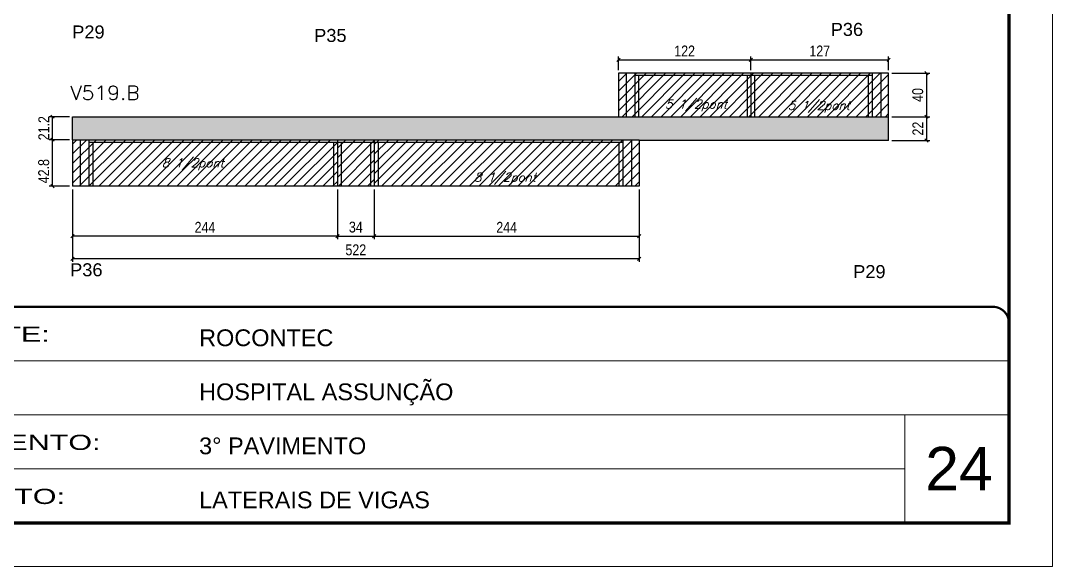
# Model space of a CAD drawing. Extents: x -21493 to -15213, y -12134 to 11887.
# Drawn here: x -16191 to -15240, y 5094 to 5597 of the extents above; entities that cross this region are included whole.
import ezdxf

# ---------------------------------------------------------------- set-up
doc = ezdxf.new("R2010")
doc.units = 0
doc.linetypes.add('CONTINUO', pattern=[0])
doc.linetypes.add('DASHED', pattern=[0.75, 0.5, -0.25])
for name, color, linetype in [('5', 5, 'Continuous'), ('COTA', 241, 'Continuous'), ('Painéis', 200, 'Continuous'), ('Reaproveitamento', 251, 'Continuous'), ('SARR_2.2x7', 40, 'Continuous'), ('SARR_3.5x7', 81, 'Continuous'), ('texto', 7, 'Continuous')]:
    doc.layers.add(name, color=color, linetype=linetype)
for name, color, linetype, lineweight in [('CARIMBO', 255, 'Continuous', 9), ('Folhas', 255, 'Continuous', 9), ('SARRAFO DE PRESSAO', 251, 'DASHED', 9), ('Texto Seção', 7, 'Continuous', 15)]:
    doc.layers.add(name, color=color, linetype=linetype, lineweight=lineweight)
doc.styles.add('ARIAL', font='arial.ttf')
doc.styles.add('COTA TECNICA', font='techl___.ttf', dxfattribs={"height": 10})
doc.styles.add('REGUA-120', font='ROMANS.shx', dxfattribs={"height": 15})
doc.styles.add('Romans', font='romans.shx')
doc.styles.get("Standard").update_dxf_attribs({"font": 'arial.ttf'})
doc.styles.add('Tecnologia', font='')
doc.styles.get('Tecnologia').set_extended_font_data('Forgotten Futurist')
doc.dimstyles.new('PAINEL', dxfattribs={"dimtxt": 10, "dimasz": 3, "dimexe": 3, "dimexo": 3, "dimgap": 3, "dimtad": 1, "dimdec": 1, "dimzin": 12, "dimdsep": 46, "dimtxsty": 'COTA TECNICA', "dimblk1": 'OBLIQUE', "dimblk2": 'OBLIQUE', "dimsah": 1, "dimcen": 0.9, "dimclrd": 4, "dimclre": 4, "dimclrt": 240, "dimadec": 1, "dimazin": 3, "dimtfac": 1, "dimtdec": 1, "dimtmove": 0, "dimatfit": 3, "dimfxl": 1, "dimtolj": 1, "dimtzin": 12, "dimarcsym": 0})
pattern_1 = [(45, (-157032.1976, -19152.8167), (-4.49012806, 4.49012806), [])]
pattern_2 = [(45, (-155460.6976, -26062.3184), (-4.49012806, 4.49012806), [])]

# ---------------------------------------------------------------- blocks, each defined once
blk = doc.blocks.new('_Oblique')
at = {"color": 0, "linetype": 'ByBlock', "lineweight": -2}
blk.add_line((-0.5, -0.5), (0.5, 0.5), dxfattribs=at)
blk = doc.blocks.new('*D202')
at = {"layer": 'COTA', "color": 4, "linetype": 'ByBlock', "lineweight": -2, "transparency": 16777216}
for p, q in [((-16142.78, 5441.77), (-16142.78, 5395.74)), ((-15898.78, 5441.77), (-15898.78, 5395.74)), ((-15898.78, 5398.74), (-16142.78, 5398.74))]:
    blk.add_line(p, q, dxfattribs=at)
at = {"layer": 'Defpoints', "color": 0, "linetype": 'ByBlock', "transparency": 16777216}
for p in [(-16142.78, 5444.77), (-15898.78, 5444.77), (-16142.78, 5398.74)]:
    blk.add_point(p, dxfattribs=at)
at = {"layer": 'COTA', "color": 4, "linetype": 'ByBlock', "lineweight": -2, "transparency": 16777216, "xscale": 3, "yscale": 3, "zscale": 3, "rotation": 180}
blk.add_blockref('_Oblique', (-16142.78, 5398.74), dxfattribs=at)
at = {"layer": 'COTA', "color": 4, "linetype": 'ByBlock', "lineweight": -2, "transparency": 16777216, "xscale": 3, "yscale": 3, "zscale": 3}
blk.add_blockref('_Oblique', (-15898.78, 5398.74), dxfattribs=at)
at = {"layer": 'COTA', "color": 240, "linetype": 'ByBlock', "transparency": 16777216, "insert": (-16020.78, 5406.81), "char_height": 10, "attachment_point": 5, "style": 'COTA TECNICA'}
blk.add_mtext('\\A1;244', dxfattribs=at)
blk = doc.blocks.new('*D203')
at = {"layer": 'COTA', "color": 4, "linetype": 'ByBlock', "lineweight": -2, "transparency": 16777216}
for p, q in [((-15898.78, 5441.77), (-15898.78, 5395.74)), ((-15864.78, 5441.77), (-15864.78, 5395.74)), ((-15898.78, 5398.74), (-15864.78, 5398.74))]:
    blk.add_line(p, q, dxfattribs=at)
at = {"layer": 'Defpoints', "color": 0, "linetype": 'ByBlock', "transparency": 16777216}
for p in [(-15898.78, 5444.77), (-15864.78, 5444.77), (-15864.78, 5398.74)]:
    blk.add_point(p, dxfattribs=at)
at = {"layer": 'COTA', "color": 4, "linetype": 'ByBlock', "lineweight": -2, "transparency": 16777216, "xscale": 3, "yscale": 3, "zscale": 3, "rotation": 180}
blk.add_blockref('_Oblique', (-15898.78, 5398.74), dxfattribs=at)
at = {"layer": 'COTA', "color": 4, "linetype": 'ByBlock', "lineweight": -2, "transparency": 16777216, "xscale": 3, "yscale": 3, "zscale": 3}
blk.add_blockref('_Oblique', (-15864.78, 5398.74), dxfattribs=at)
at = {"layer": 'COTA', "color": 240, "linetype": 'ByBlock', "transparency": 16777216, "insert": (-15881.78, 5406.96), "char_height": 10, "attachment_point": 5, "style": 'COTA TECNICA'}
blk.add_mtext('\\A1;34', dxfattribs=at)
blk = doc.blocks.new('*D219')
at = {"layer": 'COTA', "color": 4, "linetype": 'ByBlock', "lineweight": -2, "transparency": 16777216}
for p, q in [((-16145.78, 5487.57), (-16164.26, 5487.57)), ((-16161.26, 5444.77), (-16161.26, 5487.57)), ((-16145.78, 5444.77), (-16164.26, 5444.77))]:
    blk.add_line(p, q, dxfattribs=at)
at = {"layer": 'Defpoints', "color": 0, "linetype": 'ByBlock', "transparency": 16777216}
for p in [(-16161.26, 5487.57), (-16142.78, 5487.57), (-16142.78, 5444.77)]:
    blk.add_point(p, dxfattribs=at)
at = {"layer": 'COTA', "color": 4, "linetype": 'ByBlock', "lineweight": -2, "transparency": 16777216, "xscale": 3, "yscale": 3, "zscale": 3}
for p, rotation in [((-16161.26, 5487.57), 90), ((-16161.26, 5444.77), 270)]:
    blk.add_blockref('_Oblique', p, dxfattribs=dict(at, rotation=rotation))
at = {"layer": 'COTA', "color": 240, "linetype": 'ByBlock', "transparency": 16777216, "insert": (-16169.36, 5458.57), "char_height": 10, "attachment_point": 5, "rotation": 90, "style": 'COTA TECNICA'}
blk.add_mtext('\\A1;42.8', dxfattribs=at)
blk = doc.blocks.new('*D220')
at = {"layer": 'COTA', "color": 4, "linetype": 'ByBlock', "lineweight": -2, "transparency": 16777216}
for p, q in [((-16145.78, 5508.77), (-16164.26, 5508.77)), ((-16161.26, 5487.57), (-16161.26, 5508.77)), ((-16145.78, 5487.57), (-16164.26, 5487.57))]:
    blk.add_line(p, q, dxfattribs=at)
at = {"layer": 'Defpoints', "color": 0, "linetype": 'ByBlock', "transparency": 16777216}
for p in [(-16161.26, 5508.77), (-16142.78, 5508.77), (-16142.78, 5487.57)]:
    blk.add_point(p, dxfattribs=at)
at = {"layer": 'COTA', "color": 4, "linetype": 'ByBlock', "lineweight": -2, "transparency": 16777216, "xscale": 3, "yscale": 3, "zscale": 3}
for p, rotation in [((-16161.26, 5508.77), 90), ((-16161.26, 5487.57), 270)]:
    blk.add_blockref('_Oblique', p, dxfattribs=dict(at, rotation=rotation))
at = {"layer": 'COTA', "color": 240, "linetype": 'ByBlock', "transparency": 16777216, "insert": (-16169.32, 5498.17), "char_height": 10, "attachment_point": 5, "rotation": 90, "style": 'COTA TECNICA'}
blk.add_mtext('\\A1;21.2', dxfattribs=at)
blk = doc.blocks.new('*D824')
at = {"layer": 'COTA', "color": 4, "lineweight": -2, "ltscale": 25, "transparency": 16777216}
for p, q in [((-16142.78, 5441.77), (-16142.78, 5374.86)), ((-15620.78, 5441.77), (-15620.78, 5374.86)), ((-15620.78, 5377.86), (-16142.78, 5377.86))]:
    blk.add_line(p, q, dxfattribs=at)
at = {"layer": 'Defpoints', "color": 0, "ltscale": 25, "transparency": 16777216}
for p in [(-16142.78, 5444.77), (-15620.78, 5444.77), (-16142.78, 5377.86)]:
    blk.add_point(p, dxfattribs=at)
at = {"layer": 'COTA', "color": 4, "lineweight": -2, "ltscale": 25, "transparency": 16777216, "xscale": 3, "yscale": 3, "zscale": 3, "rotation": 180}
blk.add_blockref('_Oblique', (-16142.78, 5377.86), dxfattribs=at)
at = {"layer": 'COTA', "color": 4, "lineweight": -2, "ltscale": 25, "transparency": 16777216, "xscale": 3, "yscale": 3, "zscale": 3}
blk.add_blockref('_Oblique', (-15620.78, 5377.86), dxfattribs=at)
at = {"layer": 'COTA', "color": 240, "ltscale": 25, "transparency": 16777216, "insert": (-15881.78, 5385.97), "char_height": 10, "attachment_point": 5, "style": 'COTA TECNICA'}
blk.add_mtext('\\A1;522', dxfattribs=at)
blk = doc.blocks.new('*D222')
at = {"layer": 'COTA', "color": 4, "lineweight": -2, "ltscale": 25, "transparency": 16777216}
for p, q in [((-15864.78, 5441.77), (-15864.78, 5395.74)), ((-15620.78, 5441.77), (-15620.78, 5395.74)), ((-15864.78, 5398.74), (-15620.78, 5398.74))]:
    blk.add_line(p, q, dxfattribs=at)
at = {"layer": 'Defpoints', "color": 0, "ltscale": 25, "transparency": 16777216}
for p in [(-15864.78, 5444.77), (-15620.78, 5444.77), (-15620.78, 5398.74)]:
    blk.add_point(p, dxfattribs=at)
at = {"layer": 'COTA', "color": 4, "lineweight": -2, "ltscale": 25, "transparency": 16777216, "xscale": 3, "yscale": 3, "zscale": 3, "rotation": 180}
blk.add_blockref('_Oblique', (-15864.78, 5398.74), dxfattribs=at)
at = {"layer": 'COTA', "color": 4, "lineweight": -2, "ltscale": 25, "transparency": 16777216, "xscale": 3, "yscale": 3, "zscale": 3}
blk.add_blockref('_Oblique', (-15620.78, 5398.74), dxfattribs=at)
at = {"layer": 'COTA', "color": 240, "ltscale": 25, "transparency": 16777216, "insert": (-15742.78, 5406.81), "char_height": 10, "attachment_point": 5, "style": 'COTA TECNICA'}
blk.add_mtext('\\A1;244', dxfattribs=at)
blk = doc.blocks.new('*D825')
at = {"layer": 'COTA', "color": 4, "lineweight": -2, "ltscale": 25, "transparency": 16777216}
for p, q in [((-15387.78, 5548.77), (-15352.84, 5548.77)), ((-15355.84, 5548.77), (-15355.84, 5508.77)), ((-15387.78, 5508.77), (-15352.84, 5508.77))]:
    blk.add_line(p, q, dxfattribs=at)
at = {"layer": 'Defpoints', "color": 0, "ltscale": 25, "transparency": 16777216}
for p in [(-15390.78, 5548.77), (-15390.78, 5508.77), (-15355.84, 5508.77)]:
    blk.add_point(p, dxfattribs=at)
at = {"layer": 'COTA', "color": 4, "lineweight": -2, "ltscale": 25, "transparency": 16777216, "xscale": 3, "yscale": 3, "zscale": 3}
for p, rotation in [((-15355.84, 5548.77), 90), ((-15355.84, 5508.77), 270)]:
    blk.add_blockref('_Oblique', p, dxfattribs=dict(at, rotation=rotation))
at = {"layer": 'COTA', "color": 240, "ltscale": 25, "transparency": 16777216, "insert": (-15363.94, 5528.77), "char_height": 10, "attachment_point": 5, "rotation": 90, "style": 'COTA TECNICA'}
blk.add_mtext('\\A1;40', dxfattribs=at)
blk = doc.blocks.new('*D826')
at = {"layer": 'COTA', "color": 4, "lineweight": -2, "ltscale": 25, "transparency": 16777216}
for p, q in [((-15387.78, 5508.77), (-15352.84, 5508.77)), ((-15355.84, 5508.77), (-15355.84, 5486.77)), ((-15387.78, 5486.77), (-15352.84, 5486.77))]:
    blk.add_line(p, q, dxfattribs=at)
at = {"layer": 'Defpoints', "color": 0, "ltscale": 25, "transparency": 16777216}
for p in [(-15390.78, 5508.77), (-15390.78, 5486.77), (-15355.84, 5486.77)]:
    blk.add_point(p, dxfattribs=at)
at = {"layer": 'COTA', "color": 4, "lineweight": -2, "ltscale": 25, "transparency": 16777216, "xscale": 3, "yscale": 3, "zscale": 3}
for p, rotation in [((-15355.84, 5508.77), 90), ((-15355.84, 5486.77), 270)]:
    blk.add_blockref('_Oblique', p, dxfattribs=dict(at, rotation=rotation))
at = {"layer": 'COTA', "color": 240, "ltscale": 25, "transparency": 16777216, "insert": (-15363.84, 5497.77), "char_height": 10, "attachment_point": 5, "rotation": 90, "style": 'COTA TECNICA'}
blk.add_mtext('\\A1;22', dxfattribs=at)
blk = doc.blocks.new('*D827')
at = {"layer": 'COTA', "color": 4, "lineweight": -2, "ltscale": 25, "transparency": 16777216}
for p, q in [((-15639.78, 5551.77), (-15639.78, 5564.24)), ((-15517.78, 5551.77), (-15517.78, 5564.24)), ((-15639.78, 5561.24), (-15517.78, 5561.24))]:
    blk.add_line(p, q, dxfattribs=at)
at = {"layer": 'Defpoints', "color": 0, "ltscale": 25, "transparency": 16777216}
for p in [(-15517.78, 5561.24), (-15639.78, 5548.77), (-15517.78, 5548.77)]:
    blk.add_point(p, dxfattribs=at)
at = {"layer": 'COTA', "color": 4, "lineweight": -2, "ltscale": 25, "transparency": 16777216, "xscale": 3, "yscale": 3, "zscale": 3, "rotation": 180}
blk.add_blockref('_Oblique', (-15639.78, 5561.24), dxfattribs=at)
at = {"layer": 'COTA', "color": 4, "lineweight": -2, "ltscale": 25, "transparency": 16777216, "xscale": 3, "yscale": 3, "zscale": 3}
blk.add_blockref('_Oblique', (-15517.78, 5561.24), dxfattribs=at)
at = {"layer": 'COTA', "color": 240, "ltscale": 25, "transparency": 16777216, "insert": (-15578.78, 5569.3), "char_height": 10, "attachment_point": 5, "style": 'COTA TECNICA'}
blk.add_mtext('\\A1;122', dxfattribs=at)
blk = doc.blocks.new('*D828')
at = {"layer": 'COTA', "color": 4, "lineweight": -2, "ltscale": 25, "transparency": 16777216}
for p, q in [((-15517.78, 5551.77), (-15517.78, 5564.24)), ((-15390.78, 5551.77), (-15390.78, 5564.24)), ((-15517.78, 5561.24), (-15390.78, 5561.24))]:
    blk.add_line(p, q, dxfattribs=at)
at = {"layer": 'Defpoints', "color": 0, "ltscale": 25, "transparency": 16777216}
for p in [(-15390.78, 5561.24), (-15517.78, 5548.77), (-15390.78, 5548.77)]:
    blk.add_point(p, dxfattribs=at)
at = {"layer": 'COTA', "color": 4, "lineweight": -2, "ltscale": 25, "transparency": 16777216, "xscale": 3, "yscale": 3, "zscale": 3, "rotation": 180}
blk.add_blockref('_Oblique', (-15517.78, 5561.24), dxfattribs=at)
at = {"layer": 'COTA', "color": 4, "lineweight": -2, "ltscale": 25, "transparency": 16777216, "xscale": 3, "yscale": 3, "zscale": 3}
blk.add_blockref('_Oblique', (-15390.78, 5561.24), dxfattribs=at)
at = {"layer": 'COTA', "color": 240, "ltscale": 25, "transparency": 16777216, "insert": (-15454.28, 5569.31), "char_height": 10, "attachment_point": 5, "style": 'COTA TECNICA'}
blk.add_mtext('\\A1;127', dxfattribs=at)
blk = doc.blocks.new('9999999999')
at = {"color": 30, "linetype": 'CONTINUO'}
for p, q in [((98564.56, 34379.64), (99583.98, 34379.64)), ((98564.56, 34329.83), (99487.98, 34329.83)), ((99583.98, 34329.83), (99487.98, 34329.83)), ((99487.98, 34329.83), (99487.98, 34230.21)), ((98564.56, 34280.02), (99487.98, 34280.02))]:
    blk.add_line(p, q, dxfattribs=at)
at = {"color": 30, "linetype": 'CONTINUO', "const_width": 2}
blk.add_lwpolyline([(99583.98, 34230.21), (99583.98, 34414.45, 0.414214), (99568.98, 34429.45), (98228.98, 34429.45, 0.414214), (98213.98, 34414.45), (98213.98, 34245.21, 0.414214), (98228.98, 34230.21), (99583.98, 34230.21)], format="xyb", dxfattribs=at)
at = {"layer": 'Folhas'}
blk.add_lwpolyline([(98138.98, 34190.21), (99623.98, 34190.21), (99623.98, 35240.21), (98138.98, 35240.21)], close=True, dxfattribs=at)
at = {"layer": 'Folhas', "color": 30, "const_width": 3}
blk.add_lwpolyline([(98213.98, 34230.21), (99583.98, 34230.21), (99583.98, 35200.21), (98213.98, 35200.21)], close=True, dxfattribs=at)
at = {"color": 7, "linetype": 'Continuous', "ltscale": 5, "style": 'ARIAL'}
for s, height, p in [('ROCONTEC', 15.483, (98837.68, 34393.13)), ('HOSPITAL ASSUNÇÃO', 15.4829, (98837.68, 34343.32)), ('3° PAVIMENTO', 15.4829, (98837.68, 34293.51)), ('LATERAIS DE VIGAS', 15.4829, (98837.68, 34243.7))]:
    blk.add_text(s, height=height, dxfattribs=at).set_placement(p)
at = {"layer": 'Folhas', "color": 7, "style": 'Tecnologia', "width": 1.5}
for s, p in [('CLIENTE:', (98573.65, 34397.17)), ('PAVIMENTO:', (98573.65, 34297.5)), ('PROJETO:', (98573.65, 34247.69))]:
    blk.add_text(s, height=14, dxfattribs=at).set_placement(p)

msp = doc.modelspace()

# ---------------------------------------------------------------- hatches: boundary and pattern name
at = {"layer": 'COTA', "linetype": 'ByBlock'}
h = msp.add_hatch(dxfattribs=at)
h.set_pattern_fill('AR-CONC', color=256, scale=0.03)
h.set_pattern_definition([(50, (-153862.1976, -18022.2927), (5.46554007, -0.47817257), [0.5715, -6.2865]), (355, (-153862.1976, -18022.2927), (-1.05730264, 5.73170536), [0.4572, -5.02921753]), (100.4514447, (-153861.742, -18022.3325), (4.40823741, 5.25353256), [0.48570026, -5.34270734]), (46.1842, (-153862.1976, -18020.7687), (8.13237123, -1.26126984), [0.85725, -9.42975]), (96.6355576, (-153861.52, -18020.874), (7.122124, 7.42278374), [0.7285507, -8.01406824]), (351.184151, (-153862.198, -18020.769), (7.122124, 7.42278374), [0.685799, -7.54379196]), (21, (-153861.4356, -18021.1497), (4.54843174, -3.06795595), [0.5715, -6.2865]), (326, (-153861.4356, -18021.1497), (1.85406085, 5.52563898), [0.4572, -5.0292]), (71.451445, (-153861.0566, -18021.4053), (6.40249258, 2.45768307), [0.48570026, -5.34269813]), (37.5, (-153862.1976, -18022.2927), (0.092658098, 2.536651166), [0, -4.96824, 0, -5.1054, 0, -5.04825]), (7.5, (-153862.1976, -18022.2927), (2.004589875, 3.005417245), [0, -2.91084, 0, -4.85394, 0, -1.92405]), (327.5, (-153863.8969, -18022.2927), (4.067717855, -0.17186232), [0, -1.905, 0, -5.9436, 0, -7.8867]), (317.5, (-153864.659, -18022.2927), (4.44387544, 0.76279473), [0, -2.4765, 0, -3.94716, 0, -5.6007])])
h.paths.add_polyline_path([(-15639.78, 5508.77), (-16142.78, 5508.77), (-16142.78, 5487.57), (-15620.78, 5487.57), (-15620.78, 5486.77), (-15390.78, 5486.77), (-15390.78, 5508.77)])
at = {"layer": 'Reaproveitamento', "linetype": 'ByBlock'}
h = msp.add_hatch(dxfattribs=at)
h.set_pattern_fill('ANSI31', color=256, scale=2)
h.set_pattern_definition(pattern_1)
h.paths.add_polyline_path([(-15517.78, 5548.77), (-15639.78, 5548.77), (-15639.78, 5508.77), (-15517.78, 5508.77)])
h.paths.add_polyline_path([(-15604.67, 5511.07), (-15537.05, 5511.07), (-15531.55, 5527.04), (-15599.17, 5527.04)], flags=24)
h = msp.add_hatch(dxfattribs=at)
h.set_pattern_fill('ANSI31', color=256, scale=2)
h.set_pattern_definition(pattern_1)
h.paths.add_polyline_path([(-15517.78, 5548.77), (-15517.78, 5508.77), (-15390.78, 5508.77), (-15390.78, 5548.77)])
h.paths.add_polyline_path([(-15491.52, 5509.84), (-15423.91, 5509.84), (-15418.41, 5525.81), (-15486.02, 5525.81)], flags=24)
h = msp.add_hatch(dxfattribs=at)
h.set_pattern_fill('ANSI31', color=256, scale=2)
h.set_pattern_definition(pattern_2)
h.paths.add_polyline_path([(-16142.78, 5487.57), (-16142.78, 5444.77), (-15898.78, 5444.77), (-15898.78, 5487.57)])
h = msp.add_hatch(dxfattribs=at)
h.set_pattern_fill('ANSI31', color=256, scale=2)
h.set_pattern_definition(pattern_1)
h.paths.add_polyline_path([(-15898.78, 5444.77), (-15864.78, 5444.77), (-15864.78, 5487.57), (-15898.78, 5487.57)])
h = msp.add_hatch(dxfattribs=at)
h.set_pattern_fill('ANSI31', color=256, scale=2)
h.set_pattern_definition(pattern_2)
h.paths.add_polyline_path([(-15620.78, 5444.77), (-15620.78, 5487.57), (-15864.78, 5487.57), (-15864.78, 5444.77)])

# ---------------------------------------------------------------- linework, layer by layer
at = {"layer": 'COTA', "linetype": 'ByBlock'}
for p, q in [((-16142.78, 5487.57), (-16142.78, 5508.77)), ((-16142.78, 5508.77), (-15639.78, 5508.77)), ((-15390.78, 5486.77), (-15390.78, 5508.77)), ((-15390.78, 5486.77), (-15620.78, 5486.77))]:
    msp.add_line(p, q, dxfattribs=at)
at = {"layer": 'Painéis', "ltscale": 25}
for p, q in [((-15390.78, 5548.77), (-15639.78, 5548.77)), ((-15639.78, 5548.77), (-15639.78, 5508.77)), ((-15517.78, 5548.77), (-15517.78, 5508.77)), ((-15390.78, 5508.77), (-15390.78, 5548.77)), ((-15639.78, 5508.77), (-15390.78, 5508.77)), ((-16142.78, 5487.57), (-15620.78, 5487.57)), ((-15620.78, 5487.57), (-15620.78, 5444.77))]:
    msp.add_line(p, q, dxfattribs=at)
at = {"layer": 'Painéis', "linetype": 'ByBlock'}
for p, q in [((-16142.78, 5487.57), (-15635.78, 5487.57)), ((-16142.78, 5487.57), (-16142.78, 5444.77)), ((-15898.78, 5487.57), (-15898.78, 5444.77)), ((-15864.78, 5487.57), (-15864.78, 5444.77)), ((-15635.78, 5487.57), (-15620.78, 5487.57)), ((-15620.78, 5444.77), (-16142.78, 5444.77))]:
    msp.add_line(p, q, dxfattribs=at)
at = {"layer": 'SARR_2.2x7', "linetype": 'Continuous'}
for p, q in [((-15632.78, 5548.77), (-15632.78, 5508.77)), ((-15405.78, 5546.57), (-15624.78, 5546.57)), ((-15397.78, 5508.77), (-15397.78, 5548.77)), ((-16135.78, 5487.57), (-16135.78, 5444.77)), ((-15627.78, 5487.57), (-15627.78, 5444.77)), ((-16127.78, 5485.37), (-15635.78, 5485.37))]:
    msp.add_line(p, q, dxfattribs=at)
at = {"layer": 'SARR_3.5x7'}
for p, q in [((-15624.78, 5548.77), (-15624.78, 5508.77)), ((-15621.28, 5546.57), (-15621.28, 5508.77)), ((-15521.28, 5546.57), (-15521.28, 5508.77)), ((-15514.28, 5546.57), (-15514.28, 5508.77)), ((-15409.28, 5508.77), (-15409.28, 5546.57)), ((-15405.78, 5508.77), (-15405.78, 5548.77)), ((-16127.78, 5487.57), (-16127.78, 5444.77)), ((-15635.78, 5487.57), (-15635.78, 5444.77)), ((-15635.78, 5487.57), (-15635.78, 5444.77)), ((-16124.28, 5485.37), (-16124.28, 5444.77)), ((-15902.28, 5485.37), (-15902.28, 5444.77)), ((-15895.28, 5485.37), (-15895.28, 5444.77)), ((-15868.28, 5485.37), (-15868.28, 5444.77)), ((-15861.28, 5485.37), (-15861.28, 5444.77)), ((-15639.28, 5485.37), (-15639.28, 5444.77))]:
    msp.add_line(p, q, dxfattribs=at)

# ---------------------------------------------------------------- block references
at = {"layer": 'SARRAFO DE PRESSAO', "color": 6, "linetype": 'ByBlock'}
msp.add_blockref('9999999999', (-114863.89, -29095.85), dxfattribs=at)

# ---------------------------------------------------------------- texts
at = {"layer": '5', "linetype": 'Continuous'}
for s, p in [('P29', (-16143.09, 5580.82)), ('P36', (-15444.16, 5583.18)), ('P35', (-15920.17, 5577.63)), ('P36', (-16145.03, 5361.66)), ('P29', (-15423.44, 5359.98))]:
    msp.add_text(s, height=12, rotation=359.99996, dxfattribs=at).set_placement(p)
at = {"layer": 'CARIMBO', "style": 'ARIAL'}
msp.add_text('24', height=40, dxfattribs=at).set_placement((-15357.05, 5164.5))
at = {"layer": 'texto', "color": 2, "char_height": 8, "attachment_point": 5, "style": 'Romans'}
for s, insert in [('{\\Q19;\\C256;5 1/2pont}', (-15568.3, 5519.05)), ('{\\Q19;\\C256;5 1/2pont}', (-15455.16, 5517.82)), ('{\\Q19;\\C256;8 1/2pont}', (-16032.06, 5464.89)), ('{\\Q19;\\C256;8 1/2pont}', (-15744.34, 5451.64))]:
    msp.add_mtext(s, dxfattribs=dict(at, insert=insert))
at = {"layer": 'Texto Seção', "style": 'REGUA-120', "width": 1.05}
msp.add_text('V519.B', height=13, dxfattribs=at).set_placement((-16144.85, 5524.21))

# ---------------------------------------------------------------- dimensions: what is measured, and where the dimension line sits
at = {"layer": 'COTA', "ltscale": 25}
for base, p1, p2, picture, middle in [((-15517.78, 5561.24), (-15639.78, 5548.77), (-15517.78, 5548.77), '*D827', (-15578.78, 5569.3)), ((-16142.78, 5377.86), (-15620.78, 5444.77), (-16142.78, 5444.77), '*D824', (-15881.78, 5385.97)), ((-15620.78, 5398.74), (-15864.78, 5444.77), (-15620.78, 5444.77), '*D222', (-15742.78, 5406.81))]:
    dim = msp.add_linear_dim(base=base, p1=p1, p2=p2, dimstyle='PAINEL', dxfattribs=at)
    dim.commit()
    dim.dimension.update_dxf_attribs({"geometry": picture, "text_midpoint": middle})
dim = msp.add_linear_dim(base=(-15390.78, 5561.24), p1=(-15517.78, 5548.77), p2=(-15390.78, 5548.77), dimstyle='PAINEL', override={"dimtmove": 1}, dxfattribs=at)
dim.commit()
dim.dimension.update_dxf_attribs({"geometry": '*D828', "text_midpoint": (-15454.28, 5569.31)})
for base, p1, p2, picture, middle in [((-15355.84, 5508.77), (-15390.78, 5548.77), (-15390.78, 5508.77), '*D825', (-15363.94, 5528.77)), ((-15355.84, 5486.77), (-15390.78, 5508.77), (-15390.78, 5486.77), '*D826', (-15363.84, 5497.77))]:
    dim = msp.add_linear_dim(base=base, p1=p1, p2=p2, angle=90, dimstyle='PAINEL', dxfattribs=at)
    dim.commit()
    dim.dimension.update_dxf_attribs({"geometry": picture, "text_midpoint": middle})
at = {"layer": 'COTA', "linetype": 'ByBlock'}
for base, p1, p2, picture, middle in [((-16161.26, 5508.77), (-16142.78, 5487.57), (-16142.78, 5508.77), '*D220', (-16161.26, 5498.17)), ((-16161.26, 5487.57), (-16142.78, 5444.77), (-16142.78, 5487.57), '*D219', (-16161.26, 5458.57))]:
    dim = msp.add_linear_dim(base=base, p1=p1, p2=p2, angle=90, dimstyle='PAINEL', dxfattribs=at)
    dim.commit()
    dim.dimension.update_dxf_attribs({"geometry": picture, "text_midpoint": middle, "dimtype": 160})
dim = msp.add_linear_dim(base=(-16142.78, 5398.74), p1=(-15898.78, 5444.77), p2=(-16142.78, 5444.77), dimstyle='PAINEL', dxfattribs=at)
dim.commit()
dim.dimension.update_dxf_attribs({"geometry": '*D202', "text_midpoint": (-16020.78, 5398.74), "dimtype": 160})
dim = msp.add_linear_dim(base=(-15864.78, 5398.74), p1=(-15898.78, 5444.77), p2=(-15864.78, 5444.77), dimstyle='PAINEL', dxfattribs=at)
dim.commit()
dim.dimension.update_dxf_attribs({"geometry": '*D203', "text_midpoint": (-15881.78, 5406.96)})

doc.saveas('drawing.dxf')
